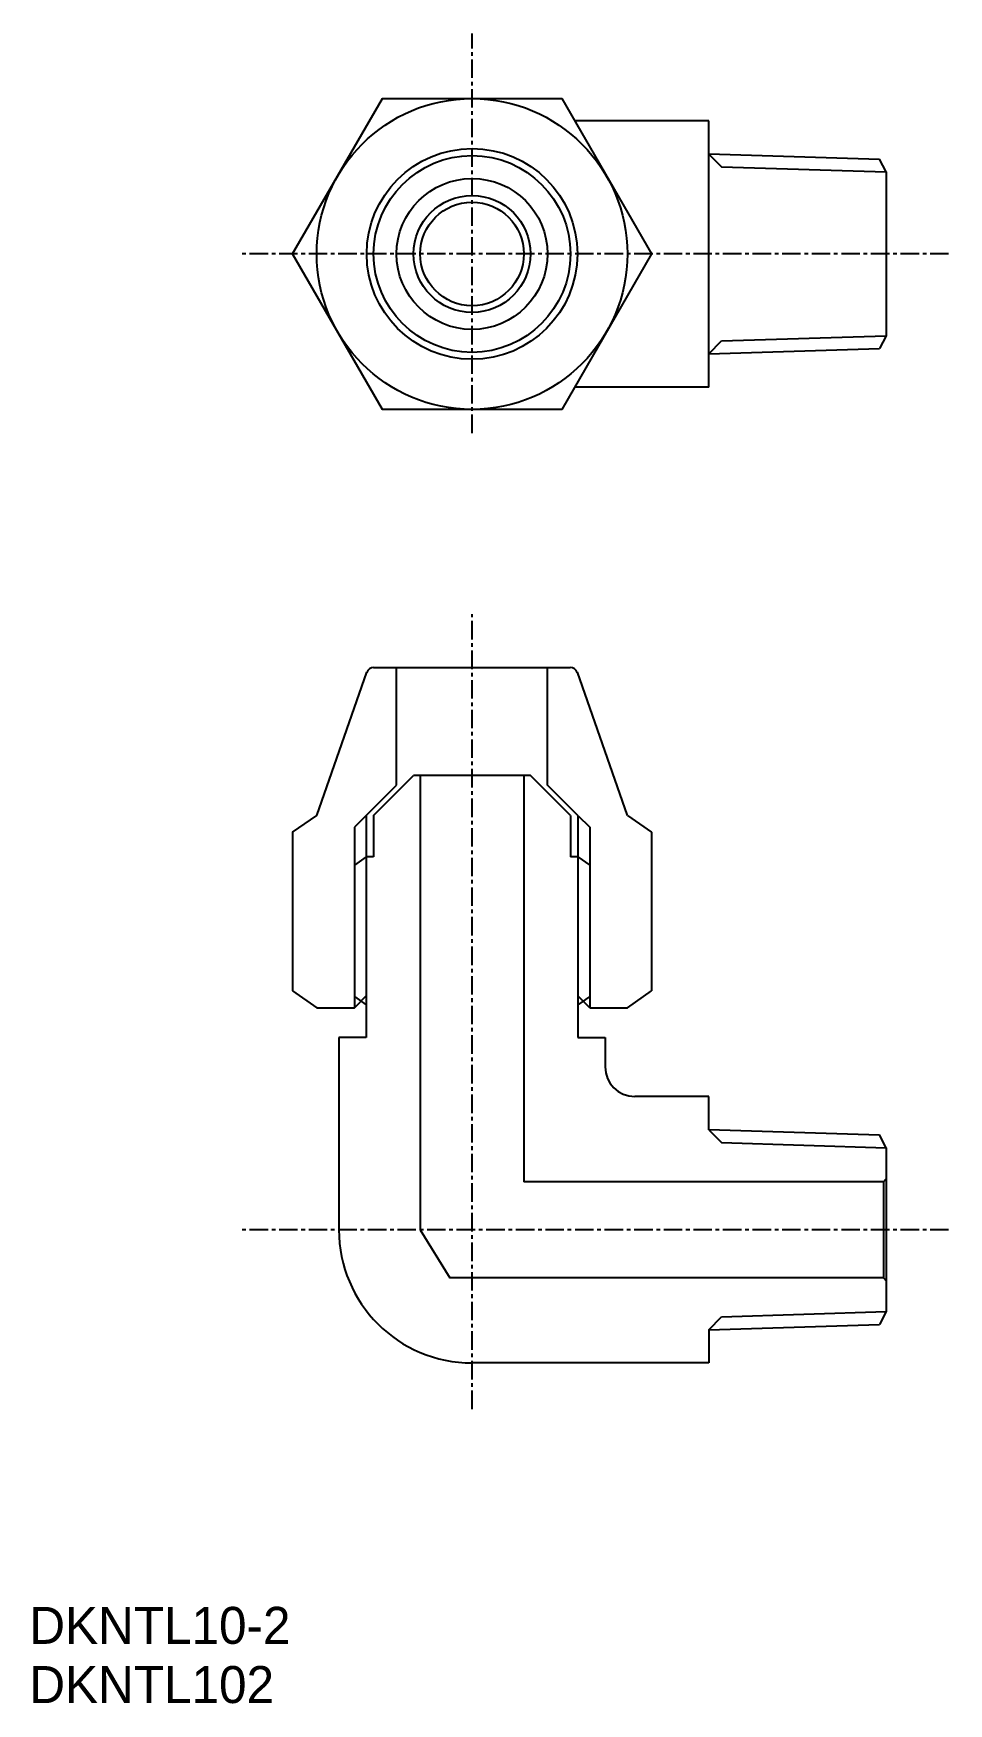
# Model space of a CAD drawing. Extents: x 1440 to 1502, y -119 to -7.
import ezdxf

# ---------------------------------------------------------------- set-up
doc = ezdxf.new("R2010")
doc.units = 0
doc.linetypes.add('CENTER', pattern=[2, 1.25, -0.25, 0.25, -0.25])
doc.layers.get('0').update_dxf_attribs({"linetype": 'CONTINUOUS'})
doc.layers.add('CENTER', color=1, linetype='CENTER')

msp = doc.modelspace()

# ---------------------------------------------------------------- linework, layer by layer
at = {"color": 7, "linetype": 'CONTINUOUS'}
for p, q in [((1485.97, -12.45), (1476.9, -12.45)), ((1485.97, -30.45), (1485.97, -12.45)), ((1485.97, -14.68), (1497.52, -15.04)), ((1497.97, -15.91), (1497.52, -15.04)), ((1497.97, -15.91), (1497.97, -26.98)), ((1497.97, -26.98), (1497.52, -27.85)), ((1485.97, -28.21), (1497.52, -27.85)), ((1485.97, -30.45), (1476.9, -30.45)), ((1463.32, -49.39), (1476.61, -49.39)), ((1464.87, -57.34), (1464.87, -49.39)), ((1475.07, -57.34), (1475.07, -49.39)), ((1459.47, -59.39), (1462.85, -49.72)), ((1480.47, -59.39), (1477.09, -49.72)), ((1462.82, -59.39), (1464.87, -57.34)), ((1463.32, -59.39), (1466.02, -56.69)), ((1473.92, -56.69), (1466.02, -56.69)), ((1466.47, -56.69), (1466.47, -87.39)), ((1473.47, -56.69), (1473.47, -84.14)), ((1476.62, -59.39), (1473.92, -56.69)), ((1477.12, -59.39), (1475.07, -57.34)), ((1457.84, -60.52), (1459.47, -59.39)), ((1462.82, -59.39), (1462.02, -60.19)), ((1462.82, -59.39), (1462.82, -71.59)), ((1463.32, -59.39), (1463.32, -62.19)), ((1476.62, -59.39), (1476.62, -62.19)), ((1477.12, -59.39), (1477.12, -71.59)), ((1477.12, -59.39), (1477.92, -60.19)), ((1480.47, -59.39), (1482.09, -60.52)), ((1457.84, -60.52), (1457.84, -71.25)), ((1482.09, -60.52), (1482.09, -71.25)), ((1462.82, -62.19), (1462.02, -62.75)), ((1462.02, -62.75), (1462.02, -71.63)), ((1462.82, -62.19), (1462.82, -74.39)), ((1463.32, -62.19), (1462.82, -62.19)), ((1477.12, -62.19), (1476.62, -62.19)), ((1477.12, -62.19), (1477.12, -74.39)), ((1477.12, -62.19), (1477.92, -62.75)), ((1477.92, -62.75), (1477.92, -71.63)), ((1457.84, -71.25), (1459.47, -72.39)), ((1462.02, -72.39), (1462.82, -71.59)), ((1462.02, -71.63), (1462.82, -72.19)), ((1477.92, -72.39), (1477.12, -71.59)), ((1477.92, -71.63), (1477.12, -72.19)), ((1480.47, -72.39), (1482.09, -71.25)), ((1459.47, -72.39), (1462.02, -72.39)), ((1477.92, -72.39), (1480.47, -72.39)), ((1460.97, -74.39), (1460.97, -87.39)), ((1462.82, -74.39), (1460.97, -74.39)), ((1477.12, -74.39), (1478.97, -74.39)), ((1478.97, -74.39), (1478.97, -76.39)), ((1485.97, -78.39), (1480.97, -78.39)), ((1485.97, -80.64), (1485.97, -78.39)), ((1485.97, -80.62), (1497.52, -80.98)), ((1497.97, -81.85), (1497.52, -80.98)), ((1497.97, -81.85), (1497.97, -92.92)), ((1497.77, -84.14), (1473.47, -84.14)), ((1497.77, -84.14), (1497.97, -83.94)), ((1497.77, -84.14), (1497.77, -90.64)), ((1466.47, -87.39), (1468.47, -90.64)), ((1497.77, -90.64), (1468.47, -90.64)), ((1497.77, -90.64), (1497.97, -90.84)), ((1497.97, -92.92), (1497.52, -93.79)), ((1485.97, -94.15), (1497.52, -93.79)), ((1485.97, -94.14), (1485.97, -96.39)), ((1485.97, -96.39), (1469.97, -96.39))]:
    msp.add_line(p, q, dxfattribs=at)
at = {"color": 3, "linetype": 'CONTINUOUS'}
for p, q in [((1485.97, -14.7), (1486.84, -15.56)), ((1486.84, -15.56), (1497.97, -15.91)), ((1486.84, -27.33), (1497.97, -26.98)), ((1485.97, -28.2), (1486.84, -27.33)), ((1462.02, -60.19), (1462.02, -72.39)), ((1477.92, -60.19), (1477.92, -72.39)), ((1485.97, -80.64), (1486.84, -81.5)), ((1486.84, -81.5), (1497.97, -81.85)), ((1485.97, -94.14), (1486.84, -93.27)), ((1486.84, -93.27), (1497.97, -92.92))]:
    msp.add_line(p, q, dxfattribs=at)
at = {"color": 7, "linetype": 'CONTINUOUS'}
msp.add_lwpolyline([(1482.09, -21.45), (1476.03, -31.95), (1463.91, -31.95), (1457.84, -21.45), (1463.91, -10.95), (1476.03, -10.95)], close=True, dxfattribs=at)
for radius in [10.5, 7.12, 6.65, 5.1, 3.95, 3.5]:
    msp.add_circle((1469.97, -21.45), radius, dxfattribs=at)
for centre, radius, start, end in [((1463.32, -49.89), 0.5, 90, 160.71), ((1476.61, -49.89), 0.5, 19.29, 90), ((1480.97, -76.39), 2, 180, 270), ((1469.97, -87.39), 9, 180, 270)]:
    msp.add_arc(centre, radius, start, end, dxfattribs=at)
at = {"layer": 'CENTER', "color": 1, "linetype": 'CENTER'}
for p, q in [((1469.97, -33.56), (1469.97, -6.55)), ((1502.18, -21.45), (1454.31, -21.45)), ((1469.97, -99.5), (1469.97, -45.78)), ((1502.18, -87.39), (1454.31, -87.39))]:
    msp.add_line(p, q, dxfattribs=at)

# ---------------------------------------------------------------- texts
for s, p in [('DKNTL10-2', (1440.05, -115.37)), ('DKNTL102', (1440.05, -119.37))]:
    msp.add_text(s, height=2.5).set_placement(p)

doc.saveas('drawing.dxf')
